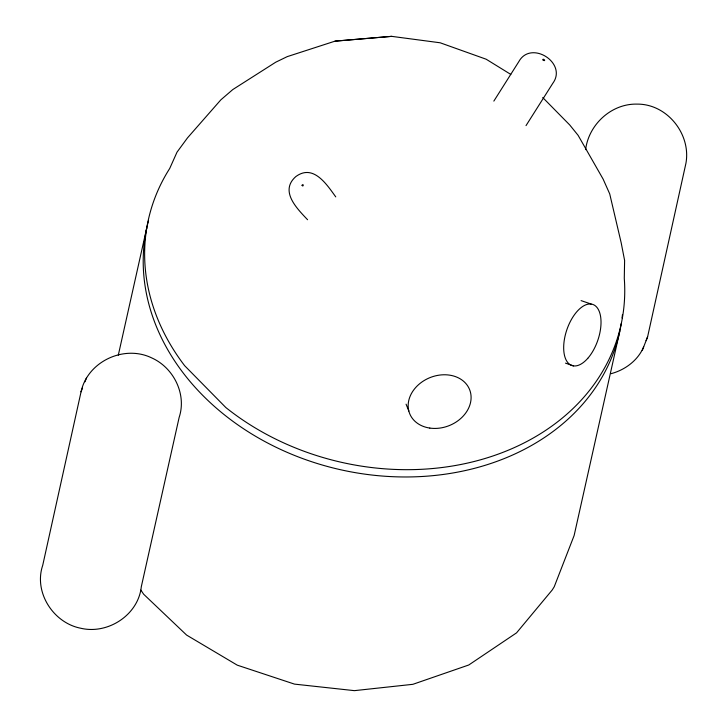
<?xml version="1.0" encoding="UTF-8"?>
<svg xmlns="http://www.w3.org/2000/svg" width="727" height="727" viewBox="0 0 727 727"><rect width="100%" height="100%" fill="white"/><g stroke="black" fill="none" stroke-linecap="round" stroke-linejoin="round"><path stroke-width="1.09" d="M81.061 391.808L42.729 565.297C33.542 592.16 53.216 622.848 80.652 628.219C107.887 634.753 138.348 614.96 141.302 586.744L179.169 417.334C186.848 394.225 173.644 367.698 151.698 357.893C124.044 344.462 87.494 361.528 81.061 391.808L82.551 387.973M646.103 340.654L647.603 336.819L685.924 163.33C691.259 134.131 667.059 103.761 636.988 104.115C611.407 103.507 588.679 124.544 585.626 149.626M118.292 355.221L146.7 228.124M619.822 331.085L574.121 535.554L554.238 586.753L552.229 589.97L516.543 632.863L468.779 664.987L412.881 684.316L354.403 690.65L294.499 684.116L237.266 665.16L186.594 635.071L143.655 594.232L140.865 590.088M84.977 381.811L86.413 378.095M611.034 373.687C624.984 370.025 638.088 360.328 643.686 346.815M642.241 350.532L647.603 336.819M493.842 101.108L518.86 61.577C530.955 39.612 567.696 63.04 552.829 83.269L526.021 125.617M510.799 74.418L486.154 59.214L440.162 42.784L391.644 36.35L335.02 41.148L287.229 56.633L275.742 62.195L232.804 89.548L220.863 99.826L187.484 137.894L177.006 152.17L169.736 168.428A242.1 194.863 12.6 0 0 184.649 365.699L225.815 407.52A242.1 194.863 12.6 0 0 490.152 456.892A242.1 194.863 12.6 0 0 624.284 278.377L624.611 260.439L621.185 242.8L609.717 193.882L603.128 179.115L578.11 135.331L569.741 124.971L542.733 97.536M391.644 36.35L335.02 41.148M581.082 300.605L591.142 304.05M565.497 363.137L573.548 365.899M335.756 196.89C326.659 184.367 313.337 163.602 295.78 176.616C279.413 191.137 296.907 208.422 307.576 219.736M406.075 404.176L408.838 411.055M621.249 323.515A242.1 194.863 12.6 0 1 342.299 470.115A242.1 194.863 12.6 0 1 148.553 220.463M622.439 314.7A242.1 194.863 12.6 0 1 622.048 318.017M302.05 185.267C303.323 187.784 303.913 182.95 302.05 185.267M587.779 358.329A32.279 16.357 -71.1 0 0 595.113 305.649A32.279 16.357 -71.1 0 0 564.161 340.936A32.279 16.357 -71.1 0 0 587.779 358.329M429.811 428.076A32.279 25.845 -21.9 0 0 470.433 392.144A32.279 25.845 -21.9 0 0 418.661 384.574A32.279 25.845 -21.9 0 0 429.811 428.076M543.105 60.014A0.991 0.491 32.3 0 0 544.596 60.459A0.991 0.491 32.3 0 0 543.569 59.305A0.991 0.491 32.3 0 0 543.105 60.014"/></g></svg>
